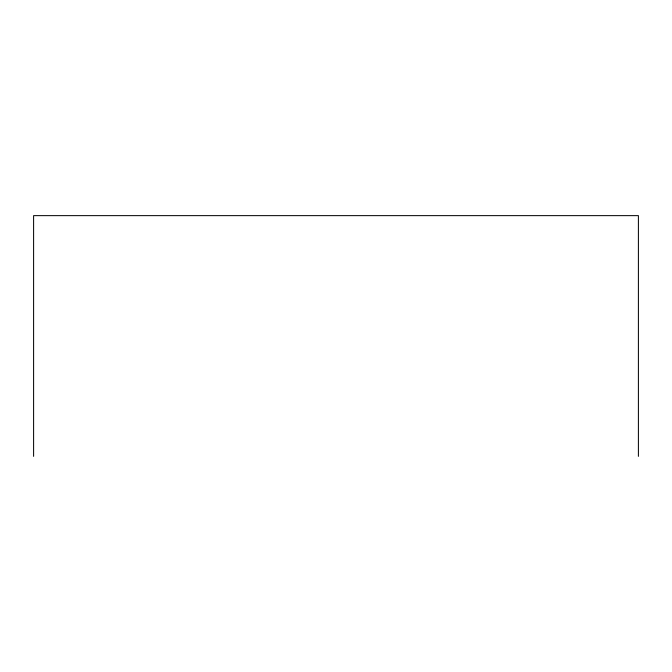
<?xml version="1.0" encoding="UTF-8"?>
<svg xmlns="http://www.w3.org/2000/svg" width="672" height="672" viewBox="0 0 672 672"><rect width="100%" height="100%" fill="white"/><g stroke="black" fill="none" stroke-linecap="round" stroke-linejoin="round"><path stroke-width="1.01" d="M638.4 456.364L638.4 215.636L33.6 215.636L33.6 456.364"/></g></svg>
